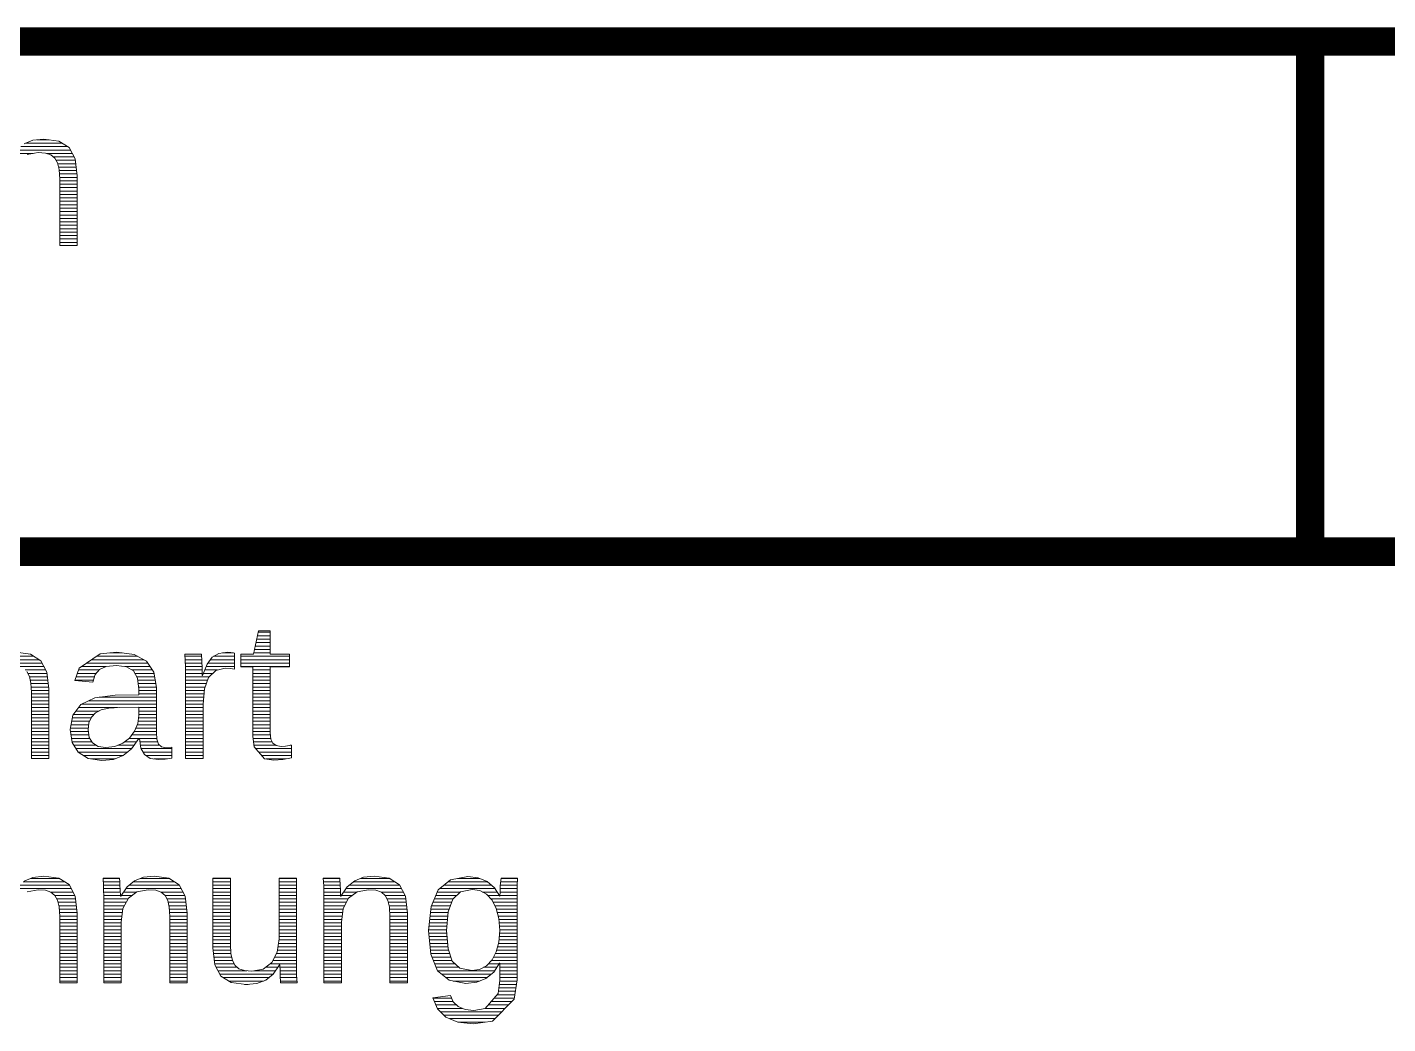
# Model space of a CAD drawing. Header units: millimetres. Extents: x 20 to 410, y 10 to 287.
# Drawn here: x 319.5 to 343.36, y 28.72 to 46.2 of the extents above; entities that cross this region are included whole.
import ezdxf

# ---------------------------------------------------------------- set-up
doc = ezdxf.new("R2010")
doc.units = ezdxf.units.MM
doc.layers.add('KANTEN', color=7, linetype='Continuous', lineweight=50)
doc.layers.add('TEXT', color=7, linetype='Continuous', lineweight=13)

msp = doc.modelspace()

# ---------------------------------------------------------------- linework, layer by layer
at = {"layer": 'KANTEN', "lineweight": 50, "const_width": 0.5}
for points in [[(229.97, 45.95), (410, 45.95)], [(342, 37), (342, 45.95)], [(229.97, 37), (410, 37)]]:
    msp.add_lwpolyline(points, dxfattribs=at)
at = {"layer": 'TEXT', "lineweight": 13}
for p, q in [((319.472, 44.166), (320.111, 44.166)), ((319.677, 44.226), (319.883, 44.226)), ((319.274, 43.986), (319.604, 43.986)), ((319.315, 44.046), (320.258, 44.046)), ((319.386, 44.106), (320.208, 44.106)), ((319.836, 43.986), (320.29, 43.986)), ((319.957, 43.926), (320.322, 43.926)), ((320.007, 43.866), (320.343, 43.866)), ((320.036, 43.806), (320.351, 43.806)), ((320.05, 43.746), (320.358, 43.746)), ((320.061, 43.686), (320.365, 43.686)), ((320.064, 43.626), (320.372, 43.626)), ((320.067, 43.566), (320.376, 43.566)), ((320.069, 43.506), (320.376, 43.506)), ((320.069, 43.446), (320.376, 43.446)), ((320.069, 43.386), (320.376, 43.386)), ((320.069, 43.326), (320.376, 43.326)), ((320.069, 43.266), (320.376, 43.266)), ((320.069, 43.206), (320.376, 43.206)), ((320.069, 43.146), (320.376, 43.146)), ((320.069, 43.086), (320.376, 43.086)), ((320.069, 43.026), (320.376, 43.026)), ((320.069, 42.966), (320.376, 42.966)), ((320.069, 42.906), (320.376, 42.906)), ((320.069, 42.846), (320.376, 42.846)), ((320.069, 42.786), (320.376, 42.786)), ((320.069, 42.726), (320.376, 42.726)), ((320.069, 42.666), (320.376, 42.666)), ((320.069, 42.606), (320.376, 42.606)), ((320.069, 42.546), (320.376, 42.546)), ((320.069, 42.486), (320.376, 42.486)), ((320.069, 42.426), (320.376, 42.426)), ((323.553, 35.586), (323.763, 35.586)), ((323.5, 35.346), (323.763, 35.346)), ((323.513, 35.406), (323.763, 35.406)), ((323.526, 35.466), (323.763, 35.466)), ((323.54, 35.526), (323.763, 35.526)), ((318.89, 35.106), (319.713, 35.106)), ((318.973, 35.166), (319.617, 35.166)), ((320.627, 35.106), (321.543, 35.106)), ((320.716, 35.166), (321.434, 35.166)), ((320.951, 35.226), (321.167, 35.226)), ((322.269, 35.166), (322.557, 35.166)), ((322.271, 35.106), (322.559, 35.106)), ((322.71, 35.106), (323.135, 35.106)), ((322.769, 35.166), (323.135, 35.166)), ((322.922, 35.226), (323.115, 35.226)), ((323.246, 35.166), (324.102, 35.166)), ((323.246, 35.106), (324.102, 35.106)), ((323.474, 35.226), (323.763, 35.226)), ((323.487, 35.286), (323.763, 35.286)), ((318.821, 35.046), (319.763, 35.046)), ((319.345, 34.986), (319.795, 34.986)), ((319.462, 34.926), (319.826, 34.926)), ((319.51, 34.866), (319.849, 34.866)), ((320.377, 34.866), (320.707, 34.866)), ((320.398, 34.926), (320.757, 34.926)), ((320.449, 34.986), (320.88, 34.986)), ((320.538, 35.046), (321.614, 35.046)), ((321.213, 34.986), (321.654, 34.986)), ((321.334, 34.926), (321.695, 34.926)), ((321.386, 34.866), (321.725, 34.866)), ((322.273, 35.046), (322.562, 35.046)), ((322.275, 34.986), (322.564, 34.986)), ((322.276, 34.926), (322.566, 34.926)), ((322.277, 34.866), (322.568, 34.866)), ((322.59, 34.866), (322.753, 34.866)), ((322.614, 34.926), (322.839, 34.926)), ((322.638, 34.986), (323.135, 34.986)), ((322.667, 35.046), (323.135, 35.046)), ((323.246, 35.046), (324.102, 35.046)), ((323.246, 34.986), (324.102, 34.986)), ((323.458, 34.926), (323.763, 34.926)), ((323.458, 34.866), (323.763, 34.866)), ((319.54, 34.806), (319.856, 34.806)), ((319.553, 34.746), (319.863, 34.746)), ((319.565, 34.686), (319.87, 34.686)), ((319.568, 34.626), (319.877, 34.626)), ((320.336, 34.746), (320.662, 34.746)), ((320.357, 34.806), (320.679, 34.806)), ((321.42, 34.806), (321.735, 34.806)), ((321.438, 34.746), (321.745, 34.746)), ((321.445, 34.686), (321.755, 34.686)), ((321.453, 34.626), (321.765, 34.626)), ((322.277, 34.806), (322.693, 34.806)), ((322.278, 34.746), (322.664, 34.746)), ((322.278, 34.686), (322.641, 34.686)), ((322.278, 34.626), (322.619, 34.626)), ((323.458, 34.806), (323.763, 34.806)), ((323.458, 34.746), (323.763, 34.746)), ((323.458, 34.686), (323.763, 34.686)), ((323.458, 34.626), (323.763, 34.626)), ((319.572, 34.566), (319.881, 34.566)), ((319.574, 34.506), (319.881, 34.506)), ((319.574, 34.446), (319.881, 34.446)), ((319.574, 34.386), (319.881, 34.386)), ((320.58, 34.386), (321.765, 34.386)), ((320.76, 34.446), (321.765, 34.446)), ((321.457, 34.566), (321.765, 34.566)), ((321.457, 34.506), (321.765, 34.506)), ((322.278, 34.566), (322.605, 34.566)), ((322.278, 34.506), (322.599, 34.506)), ((322.278, 34.446), (322.594, 34.446)), ((322.278, 34.386), (322.588, 34.386)), ((323.458, 34.566), (323.763, 34.566)), ((323.458, 34.506), (323.763, 34.506)), ((323.458, 34.446), (323.763, 34.446)), ((323.458, 34.386), (323.763, 34.386)), ((319.574, 34.326), (319.881, 34.326)), ((319.574, 34.266), (319.881, 34.266)), ((319.574, 34.206), (319.881, 34.206)), ((319.574, 34.146), (319.881, 34.146)), ((320.309, 34.146), (320.672, 34.146)), ((320.355, 34.206), (320.761, 34.206)), ((320.4, 34.266), (321.084, 34.266)), ((320.454, 34.326), (321.765, 34.326)), ((321.457, 34.266), (321.765, 34.266)), ((321.457, 34.206), (321.765, 34.206)), ((321.457, 34.146), (321.765, 34.146)), ((322.278, 34.326), (322.583, 34.326)), ((322.278, 34.266), (322.583, 34.266)), ((322.278, 34.206), (322.583, 34.206)), ((322.278, 34.146), (322.583, 34.146)), ((323.458, 34.326), (323.763, 34.326)), ((323.458, 34.266), (323.763, 34.266)), ((323.458, 34.206), (323.763, 34.206)), ((323.458, 34.146), (323.763, 34.146)), ((319.574, 34.086), (319.881, 34.086)), ((319.574, 34.026), (319.881, 34.026)), ((319.574, 33.966), (319.881, 33.966)), ((319.574, 33.906), (319.881, 33.906)), ((320.258, 33.906), (320.57, 33.906)), ((320.269, 33.966), (320.578, 33.966)), ((320.28, 34.026), (320.593, 34.026)), ((320.291, 34.086), (320.62, 34.086)), ((321.405, 33.906), (321.765, 33.906)), ((321.43, 33.966), (321.765, 33.966)), ((321.444, 34.026), (321.765, 34.026)), ((321.452, 34.086), (321.765, 34.086)), ((322.278, 34.086), (322.583, 34.086)), ((322.278, 34.026), (322.583, 34.026)), ((322.278, 33.966), (322.583, 33.966)), ((322.278, 33.906), (322.583, 33.906)), ((323.458, 34.086), (323.763, 34.086)), ((323.458, 34.026), (323.763, 34.026)), ((323.458, 33.966), (323.763, 33.966)), ((323.458, 33.906), (323.763, 33.906)), ((319.574, 33.846), (319.881, 33.846)), ((319.574, 33.786), (319.881, 33.786)), ((319.574, 33.726), (319.881, 33.726)), ((319.574, 33.666), (319.881, 33.666)), ((320.259, 33.846), (320.572, 33.846)), ((320.268, 33.786), (320.581, 33.786)), ((320.277, 33.726), (320.599, 33.726)), ((320.286, 33.666), (320.635, 33.666)), ((321.207, 33.666), (321.418, 33.666)), ((321.285, 33.726), (321.773, 33.726)), ((321.333, 33.786), (321.769, 33.786)), ((321.378, 33.846), (321.765, 33.846)), ((321.476, 33.666), (321.789, 33.666)), ((322.278, 33.846), (322.583, 33.846)), ((322.278, 33.786), (322.583, 33.786)), ((322.278, 33.726), (322.583, 33.726)), ((322.278, 33.666), (322.583, 33.666)), ((323.458, 33.846), (323.763, 33.846)), ((323.458, 33.786), (323.766, 33.786)), ((323.462, 33.726), (323.772, 33.726)), ((323.469, 33.666), (323.793, 33.666)), ((319.574, 33.606), (319.881, 33.606)), ((319.574, 33.546), (319.881, 33.546)), ((319.574, 33.486), (319.881, 33.486)), ((319.574, 33.426), (319.881, 33.426)), ((320.318, 33.606), (320.712, 33.606)), ((320.354, 33.546), (321.334, 33.546)), ((320.39, 33.486), (321.262, 33.486)), ((320.481, 33.426), (321.188, 33.426)), ((321.089, 33.606), (321.376, 33.606)), ((321.486, 33.606), (321.822, 33.606)), ((321.5, 33.546), (322.037, 33.546)), ((321.531, 33.486), (322.037, 33.486)), ((321.579, 33.426), (322.037, 33.426)), ((322.278, 33.606), (322.583, 33.606)), ((322.278, 33.546), (322.583, 33.546)), ((322.278, 33.486), (322.583, 33.486)), ((322.278, 33.426), (322.583, 33.426)), ((323.477, 33.606), (323.854, 33.606)), ((323.508, 33.546), (324.132, 33.546)), ((323.561, 33.486), (324.132, 33.486)), ((323.613, 33.426), (324.132, 33.426)), ((324.113, 33.606), (324.132, 33.606)), ((320.609, 33.366), (321.035, 33.366)), ((321.718, 33.366), (321.954, 33.366)), ((323.682, 33.366), (324.043, 33.366)), ((319.556, 31.27), (320.056, 31.27)), ((320.832, 31.27), (321.12, 31.27)), ((321.487, 31.27), (321.989, 31.27)), ((322.758, 31.27), (323.064, 31.27)), ((323.917, 31.27), (324.222, 31.27)), ((324.694, 31.27), (324.982, 31.27)), ((325.348, 31.27), (325.85, 31.27)), ((327.052, 31.27), (327.436, 31.27)), ((327.81, 31.27), (328.101, 31.27)), ((319.297, 31.09), (320.272, 31.09)), ((319.355, 31.15), (320.24, 31.15)), ((319.426, 31.21), (320.154, 31.21)), ((319.913, 31.03), (320.304, 31.03)), ((320.835, 31.21), (321.124, 31.21)), ((320.839, 31.15), (321.127, 31.15)), ((320.84, 31.09), (321.129, 31.09)), ((320.84, 31.03), (321.131, 31.03)), ((321.187, 31.03), (321.417, 31.03)), ((321.228, 31.09), (322.203, 31.09)), ((321.284, 31.15), (322.171, 31.15)), ((321.358, 31.21), (322.085, 31.21)), ((321.848, 31.03), (322.235, 31.03)), ((322.758, 31.21), (323.064, 31.21)), ((322.758, 31.15), (323.064, 31.15)), ((322.758, 31.09), (323.064, 31.09)), ((322.758, 31.03), (323.064, 31.03)), ((323.917, 31.21), (324.222, 31.21)), ((323.917, 31.15), (324.222, 31.15)), ((323.917, 31.09), (324.222, 31.09)), ((323.917, 31.03), (324.222, 31.03)), ((324.697, 31.21), (324.986, 31.21)), ((324.701, 31.15), (324.989, 31.15)), ((324.702, 31.09), (324.991, 31.09)), ((324.702, 31.03), (324.993, 31.03)), ((325.048, 31.03), (325.279, 31.03)), ((325.09, 31.09), (326.065, 31.09)), ((325.146, 31.15), (326.033, 31.15)), ((325.219, 31.21), (325.946, 31.21)), ((325.709, 31.03), (326.096, 31.03)), ((326.692, 31.03), (327.096, 31.03)), ((326.732, 31.09), (327.704, 31.09)), ((326.806, 31.15), (327.642, 31.15)), ((326.881, 31.21), (327.571, 31.21)), ((327.482, 31.03), (327.743, 31.03)), ((327.792, 31.03), (328.092, 31.03)), ((327.795, 31.09), (328.093, 31.09)), ((327.798, 31.15), (328.094, 31.15)), ((327.802, 31.21), (328.097, 31.21)), ((319.988, 30.97), (320.336, 30.97)), ((320.022, 30.91), (320.347, 30.91)), ((320.042, 30.85), (320.354, 30.85)), ((320.056, 30.79), (320.361, 30.79)), ((320.841, 30.97), (321.133, 30.97)), ((320.842, 30.91), (321.267, 30.91)), ((320.842, 30.85), (321.236, 30.85)), ((320.842, 30.79), (321.204, 30.79)), ((321.145, 30.97), (321.337, 30.97)), ((321.918, 30.97), (322.266, 30.97)), ((321.95, 30.91), (322.278, 30.91)), ((321.972, 30.85), (322.285, 30.85)), ((321.985, 30.79), (322.292, 30.79)), ((322.758, 30.97), (323.064, 30.97)), ((322.758, 30.91), (323.064, 30.91)), ((322.758, 30.85), (323.064, 30.85)), ((322.758, 30.79), (323.064, 30.79)), ((323.917, 30.97), (324.222, 30.97)), ((323.917, 30.91), (324.222, 30.91)), ((323.917, 30.85), (324.222, 30.85)), ((323.917, 30.79), (324.222, 30.79)), ((324.703, 30.97), (324.995, 30.97)), ((324.703, 30.91), (325.129, 30.91)), ((324.704, 30.85), (325.097, 30.85)), ((324.704, 30.79), (325.066, 30.79)), ((325.007, 30.97), (325.199, 30.97)), ((325.78, 30.97), (326.128, 30.97)), ((325.812, 30.91), (326.139, 30.91)), ((325.833, 30.85), (326.146, 30.85)), ((325.847, 30.79), (326.153, 30.79)), ((326.588, 30.79), (326.919, 30.79)), ((326.614, 30.85), (326.941, 30.85)), ((326.64, 30.91), (326.965, 30.91)), ((326.666, 30.97), (327.03, 30.97)), ((327.574, 30.97), (327.782, 30.97)), ((327.63, 30.91), (328.091, 30.91)), ((327.671, 30.85), (328.091, 30.85)), ((327.702, 30.79), (328.091, 30.79)), ((327.791, 30.97), (328.091, 30.97)), ((320.062, 30.73), (320.368, 30.73)), ((320.065, 30.67), (320.375, 30.67)), ((320.068, 30.61), (320.376, 30.61)), ((320.069, 30.55), (320.376, 30.55)), ((320.842, 30.73), (321.177, 30.73)), ((320.842, 30.67), (321.169, 30.67)), ((320.842, 30.61), (321.161, 30.61)), ((320.842, 30.55), (321.153, 30.55)), ((321.993, 30.73), (322.299, 30.73)), ((321.996, 30.67), (322.306, 30.67)), ((321.999, 30.61), (322.307, 30.61)), ((322, 30.55), (322.307, 30.55)), ((322.758, 30.73), (323.064, 30.73)), ((322.758, 30.67), (323.064, 30.67)), ((322.758, 30.61), (323.064, 30.61)), ((322.758, 30.55), (323.064, 30.55)), ((323.917, 30.73), (324.222, 30.73)), ((323.917, 30.67), (324.222, 30.67)), ((323.917, 30.61), (324.222, 30.61)), ((323.917, 30.55), (324.222, 30.55)), ((324.704, 30.73), (325.039, 30.73)), ((324.704, 30.67), (325.031, 30.67)), ((324.704, 30.61), (325.023, 30.61)), ((324.704, 30.55), (325.015, 30.55)), ((325.854, 30.73), (326.161, 30.73)), ((325.858, 30.67), (326.168, 30.67)), ((325.861, 30.61), (326.168, 30.61)), ((325.861, 30.55), (326.168, 30.55)), ((326.559, 30.55), (326.87, 30.55)), ((326.565, 30.61), (326.875, 30.61)), ((326.571, 30.67), (326.88, 30.67)), ((326.577, 30.73), (326.898, 30.73)), ((327.729, 30.73), (328.091, 30.73)), ((327.745, 30.67), (328.091, 30.67)), ((327.761, 30.61), (328.091, 30.61)), ((327.773, 30.55), (328.091, 30.55)), ((320.069, 30.49), (320.376, 30.49)), ((320.069, 30.43), (320.376, 30.43)), ((320.069, 30.37), (320.376, 30.37)), ((320.069, 30.31), (320.376, 30.31)), ((320.842, 30.49), (321.147, 30.49)), ((320.842, 30.43), (321.147, 30.43)), ((320.842, 30.37), (321.147, 30.37)), ((320.842, 30.31), (321.147, 30.31)), ((322, 30.49), (322.307, 30.49)), ((322, 30.43), (322.307, 30.43)), ((322, 30.37), (322.307, 30.37)), ((322, 30.31), (322.307, 30.31)), ((322.758, 30.49), (323.064, 30.49)), ((322.758, 30.43), (323.064, 30.43)), ((322.758, 30.37), (323.064, 30.37)), ((322.758, 30.31), (323.064, 30.31)), ((323.917, 30.49), (324.222, 30.49)), ((323.917, 30.43), (324.222, 30.43)), ((323.917, 30.37), (324.222, 30.37)), ((323.917, 30.31), (324.222, 30.31)), ((324.704, 30.49), (325.009, 30.49)), ((324.704, 30.43), (325.009, 30.43)), ((324.704, 30.37), (325.009, 30.37)), ((324.704, 30.31), (325.009, 30.31)), ((325.861, 30.49), (326.168, 30.49)), ((325.861, 30.43), (326.168, 30.43)), ((325.861, 30.37), (326.168, 30.37)), ((325.861, 30.31), (326.168, 30.31)), ((326.541, 30.37), (326.856, 30.37)), ((326.544, 30.31), (326.858, 30.31)), ((326.547, 30.43), (326.861, 30.43)), ((326.553, 30.49), (326.866, 30.49)), ((327.778, 30.49), (328.091, 30.49)), ((327.782, 30.43), (328.091, 30.43)), ((327.784, 30.31), (328.091, 30.31)), ((327.786, 30.37), (328.091, 30.37)), ((320.069, 30.25), (320.376, 30.25)), ((320.069, 30.19), (320.376, 30.19)), ((320.069, 30.13), (320.376, 30.13)), ((320.069, 30.07), (320.376, 30.07)), ((320.842, 30.25), (321.147, 30.25)), ((320.842, 30.19), (321.147, 30.19)), ((320.842, 30.13), (321.147, 30.13)), ((320.842, 30.07), (321.147, 30.07)), ((322, 30.25), (322.307, 30.25)), ((322, 30.19), (322.307, 30.19)), ((322, 30.13), (322.307, 30.13)), ((322, 30.07), (322.307, 30.07)), ((322.758, 30.25), (323.064, 30.25)), ((322.758, 30.19), (323.064, 30.19)), ((322.758, 30.13), (323.064, 30.13)), ((322.758, 30.07), (323.066, 30.07)), ((323.898, 30.07), (324.222, 30.07)), ((323.906, 30.13), (324.222, 30.13)), ((323.914, 30.19), (324.222, 30.19)), ((323.917, 30.25), (324.222, 30.25)), ((324.704, 30.25), (325.009, 30.25)), ((324.704, 30.19), (325.009, 30.19)), ((324.704, 30.13), (325.009, 30.13)), ((324.704, 30.07), (325.009, 30.07)), ((325.861, 30.25), (326.168, 30.25)), ((325.861, 30.19), (326.168, 30.19)), ((325.861, 30.13), (326.168, 30.13)), ((325.861, 30.07), (326.168, 30.07)), ((326.549, 30.25), (326.863, 30.25)), ((326.555, 30.19), (326.868, 30.19)), ((326.561, 30.13), (326.872, 30.13)), ((326.567, 30.07), (326.877, 30.07)), ((327.75, 30.07), (328.091, 30.07)), ((327.766, 30.13), (328.091, 30.13)), ((327.775, 30.19), (328.091, 30.19)), ((327.779, 30.25), (328.091, 30.25)), ((320.069, 30.01), (320.376, 30.01)), ((320.069, 29.95), (320.376, 29.95)), ((320.069, 29.89), (320.376, 29.89)), ((320.069, 29.83), (320.376, 29.83)), ((320.842, 30.01), (321.147, 30.01)), ((320.842, 29.95), (321.147, 29.95)), ((320.842, 29.89), (321.147, 29.89)), ((320.842, 29.83), (321.147, 29.83)), ((322, 30.01), (322.307, 30.01)), ((322, 29.95), (322.307, 29.95)), ((322, 29.89), (322.307, 29.89)), ((322, 29.83), (322.307, 29.83)), ((322.763, 30.01), (323.07, 30.01)), ((322.77, 29.95), (323.073, 29.95)), ((322.777, 29.89), (323.087, 29.89)), ((322.784, 29.83), (323.1, 29.83)), ((323.809, 29.83), (324.222, 29.83)), ((323.841, 29.89), (324.222, 29.89)), ((323.873, 29.95), (324.222, 29.95)), ((323.89, 30.01), (324.222, 30.01)), ((324.704, 30.01), (325.009, 30.01)), ((324.704, 29.95), (325.009, 29.95)), ((324.704, 29.89), (325.009, 29.89)), ((324.704, 29.83), (325.009, 29.83)), ((325.861, 30.01), (326.168, 30.01)), ((325.861, 29.95), (326.168, 29.95)), ((325.861, 29.89), (326.168, 29.89)), ((325.861, 29.83), (326.168, 29.83)), ((326.572, 30.01), (326.888, 30.01)), ((326.578, 29.95), (326.909, 29.95)), ((326.599, 29.89), (326.929, 29.89)), ((326.624, 29.83), (326.95, 29.83)), ((327.642, 29.83), (328.091, 29.83)), ((327.679, 29.89), (328.091, 29.89)), ((327.71, 29.95), (328.091, 29.95)), ((327.734, 30.01), (328.091, 30.01)), ((320.069, 29.77), (320.376, 29.77)), ((320.069, 29.71), (320.376, 29.71)), ((320.069, 29.65), (320.376, 29.65)), ((320.842, 29.77), (321.147, 29.77)), ((320.842, 29.71), (321.147, 29.71)), ((320.842, 29.65), (321.147, 29.65)), ((322, 29.77), (322.307, 29.77)), ((322, 29.71), (322.307, 29.71)), ((322, 29.65), (322.307, 29.65)), ((322.791, 29.77), (323.132, 29.77)), ((322.816, 29.71), (323.186, 29.71)), ((322.848, 29.65), (323.349, 29.65)), ((323.482, 29.65), (323.853, 29.65)), ((323.679, 29.71), (323.895, 29.71)), ((323.759, 29.77), (324.223, 29.77)), ((323.932, 29.71), (324.224, 29.71)), ((323.933, 29.65), (324.224, 29.65)), ((324.704, 29.77), (325.009, 29.77)), ((324.704, 29.71), (325.009, 29.71)), ((324.704, 29.65), (325.009, 29.65)), ((325.861, 29.77), (326.168, 29.77)), ((325.861, 29.71), (326.168, 29.71)), ((325.861, 29.65), (326.168, 29.65)), ((326.649, 29.77), (327.006, 29.77)), ((326.673, 29.71), (327.073, 29.71)), ((326.699, 29.65), (327.697, 29.65)), ((327.502, 29.71), (327.737, 29.71)), ((327.585, 29.77), (327.777, 29.77)), ((327.787, 29.77), (328.091, 29.77)), ((327.787, 29.71), (328.091, 29.71)), ((327.787, 29.65), (328.091, 29.65)), ((320.069, 29.59), (320.376, 29.59)), ((320.069, 29.53), (320.376, 29.53)), ((320.069, 29.47), (320.376, 29.47)), ((320.842, 29.59), (321.147, 29.59)), ((320.842, 29.53), (321.147, 29.53)), ((320.842, 29.47), (321.147, 29.47)), ((322, 29.59), (322.307, 29.59)), ((322, 29.53), (322.307, 29.53)), ((322, 29.47), (322.307, 29.47)), ((322.879, 29.59), (323.81, 29.59)), ((322.94, 29.53), (323.737, 29.53)), ((323.036, 29.47), (323.643, 29.47)), ((323.313, 29.41), (323.374, 29.41)), ((323.936, 29.59), (324.225, 29.59)), ((323.939, 29.53), (324.227, 29.53)), ((323.942, 29.47), (324.231, 29.47)), ((324.704, 29.59), (325.009, 29.59)), ((324.704, 29.53), (325.009, 29.53)), ((324.704, 29.47), (325.009, 29.47)), ((325.861, 29.59), (326.168, 29.59)), ((325.861, 29.53), (326.168, 29.53)), ((325.861, 29.47), (326.168, 29.47)), ((326.771, 29.59), (327.637, 29.59)), ((326.844, 29.53), (327.564, 29.53)), ((326.968, 29.47), (327.434, 29.47)), ((327.778, 29.41), (328.079, 29.41)), ((327.785, 29.47), (328.087, 29.47)), ((327.787, 29.59), (328.091, 29.59)), ((327.787, 29.53), (328.091, 29.53)), ((326.617, 29.17), (326.943, 29.17)), ((327.688, 29.17), (328.045, 29.17)), ((327.74, 29.23), (328.053, 29.23)), ((327.763, 29.29), (328.062, 29.29)), ((327.771, 29.35), (328.07, 29.35)), ((326.642, 29.11), (326.969, 29.11)), ((326.668, 29.05), (327.027, 29.05)), ((326.694, 28.99), (327.13, 28.99)), ((326.75, 28.93), (327.819, 28.93)), ((327.535, 28.99), (327.879, 28.99)), ((327.586, 29.05), (327.939, 29.05)), ((327.637, 29.11), (327.998, 29.11)), ((326.811, 28.87), (327.76, 28.87)), ((326.91, 28.81), (327.7, 28.81)), ((327.052, 28.75), (327.531, 28.75))]:
    msp.add_line(p, q, dxfattribs=at)
for points in [[(319.444, 44.154), (319.601, 44.217), (319.794, 44.238), (320.053, 44.201), (320.234, 44.09), (320.34, 43.891), (320.376, 43.592), (320.376, 42.37), (320.069, 42.37), (320.069, 43.533), (320.06, 43.702), (320.033, 43.82), (319.986, 43.902), (319.916, 43.959), (319.819, 43.992), (319.691, 44.002), (319.497, 43.965)], [(319.299, 35.238), (319.56, 35.201), (319.741, 35.088), (319.846, 34.889), (319.881, 34.592), (319.881, 33.37), (319.574, 33.37), (319.574, 34.533), (319.574, 34.533), (319.565, 34.694), (319.538, 34.814), (319.492, 34.9)], [(319.444, 31.224), (319.601, 31.287), (319.794, 31.308), (320.053, 31.271), (320.234, 31.16), (320.34, 30.961), (320.376, 30.662), (320.376, 29.44), (320.069, 29.44), (320.069, 30.603), (320.06, 30.772), (320.033, 30.89), (319.986, 30.972), (319.916, 31.029), (319.819, 31.062), (319.691, 31.072), (319.497, 31.035)]]:
    msp.add_lwpolyline(points, dxfattribs=at)
for points in [[(324.132, 33.384), (323.98, 33.353), (323.824, 33.343), (323.664, 33.369), (323.481, 33.577), (323.458, 33.758), (323.458, 34.982), (323.246, 34.982), (323.246, 35.204), (323.469, 35.204), (323.559, 35.615), (323.763, 35.615), (323.763, 35.204), (324.102, 35.204), (324.102, 34.982), (323.763, 34.982), (323.763, 33.825), (323.773, 33.712), (323.805, 33.639), (323.865, 33.599), (323.956, 33.585), (324.03, 33.591), (324.132, 33.609), (324.132, 33.384)], [(320.566, 33.372), (320.392, 33.482), (320.288, 33.655), (320.253, 33.882), (320.3, 34.134), (320.441, 34.319), (320.686, 34.436), (321.045, 34.482), (321.457, 34.489), (321.457, 34.589), (321.434, 34.781), (321.362, 34.909), (321.24, 34.982), (321.064, 35.006), (320.887, 34.989), (320.766, 34.936), (320.691, 34.846), (320.653, 34.714), (320.335, 34.743), (320.41, 34.96), (320.778, 35.208), (321.07, 35.238), (321.374, 35.199), (321.591, 35.08), (321.722, 34.886), (321.765, 34.621), (321.765, 33.831), (321.774, 33.712), (321.801, 33.627), (321.853, 33.575), (321.937, 33.558), (321.984, 33.561), (322.037, 33.57), (322.037, 33.38), (321.92, 33.36), (321.801, 33.353), (321.655, 33.375), (321.554, 33.442), (321.494, 33.556), (321.467, 33.721), (321.457, 33.721), (321.331, 33.541), (321.185, 33.423), (321.013, 33.358), (320.808, 33.336), (320.566, 33.372)], [(322.278, 33.37), (322.278, 34.777), (322.275, 34.981), (322.267, 35.204), (322.555, 35.204), (322.566, 34.955), (322.569, 34.83), (322.576, 34.83), (322.654, 35.028), (322.744, 35.152), (322.858, 35.217), (323.012, 35.238), (323.073, 35.234), (323.135, 35.222), (323.135, 34.942), (323.064, 34.954), (322.973, 34.959), (322.805, 34.918), (322.682, 34.795), (322.608, 34.596), (322.583, 34.326), (322.583, 33.37), (322.278, 33.37)], [(321.036, 33.584), (321.176, 33.641), (321.293, 33.732), (321.382, 33.851), (321.438, 33.986), (321.457, 34.125), (321.457, 34.275), (321.123, 34.268), (320.934, 34.256), (320.797, 34.224), (320.699, 34.173), (320.626, 34.099), (320.582, 34.001), (320.567, 33.877), (320.587, 33.744), (320.647, 33.646), (320.745, 33.585), (320.877, 33.565), (321.036, 33.584)], [(322, 30.603), (321.991, 30.764), (321.964, 30.884), (321.918, 30.97), (321.85, 31.029), (321.754, 31.062), (321.621, 31.072), (321.424, 31.035), (321.274, 30.922), (321.178, 30.742), (321.147, 30.503), (321.147, 29.44), (320.842, 29.44), (320.842, 30.883), (320.839, 31.141), (320.832, 31.274), (321.12, 31.274), (321.121, 31.259), (321.123, 31.229), (321.125, 31.189), (321.127, 31.143), (321.13, 31.073), (321.133, 30.961), (321.139, 30.961), (321.252, 31.123), (321.382, 31.229), (321.537, 31.289), (321.725, 31.308), (321.986, 31.271), (322.167, 31.158), (322.272, 30.959), (322.307, 30.662), (322.307, 29.44), (322, 29.44), (322, 30.603)], [(323.064, 30.112), (323.073, 29.95), (323.1, 29.83), (323.146, 29.744), (323.213, 29.686), (323.31, 29.653), (323.442, 29.642), (323.639, 29.68), (323.789, 29.793), (323.885, 29.973), (323.917, 30.211), (323.917, 31.274), (324.222, 31.274), (324.222, 29.832), (324.225, 29.573), (324.232, 29.44), (323.944, 29.44), (323.942, 29.456), (323.941, 29.486), (323.939, 29.526), (323.936, 29.571), (323.934, 29.641), (323.93, 29.754), (323.926, 29.754), (323.812, 29.591), (323.682, 29.484), (323.527, 29.425), (323.339, 29.406), (323.077, 29.443), (322.897, 29.556), (322.792, 29.755), (322.758, 30.052), (322.758, 31.274), (323.064, 31.274), (323.064, 30.112)], [(325.861, 30.603), (325.852, 30.764), (325.826, 30.884), (325.78, 30.97), (325.712, 31.029), (325.616, 31.062), (325.483, 31.072), (325.286, 31.035), (325.135, 30.922), (325.04, 30.742), (325.009, 30.503), (325.009, 29.44), (324.704, 29.44), (324.704, 30.883), (324.701, 31.141), (324.693, 31.274), (324.981, 31.274), (324.983, 31.259), (324.985, 31.229), (324.987, 31.189), (324.989, 31.143), (324.992, 31.073), (324.995, 30.961), (325, 30.961), (325.113, 31.123), (325.243, 31.229), (325.398, 31.289), (325.587, 31.308), (325.848, 31.271), (326.028, 31.158), (326.133, 30.959), (326.168, 30.662), (326.168, 29.44), (325.861, 29.44), (325.861, 30.603)], [(327.053, 28.749), (326.844, 28.837), (326.698, 28.98), (326.615, 29.172), (326.923, 29.216), (326.971, 29.104), (327.057, 29.021), (327.178, 28.969), (327.331, 28.952), (327.531, 28.985), (327.759, 29.252), (327.787, 29.486), (327.787, 29.781), (327.784, 29.781), (327.681, 29.626), (327.546, 29.515), (327.383, 29.449), (327.194, 29.426), (326.901, 29.482), (326.698, 29.65), (326.579, 29.938), (326.54, 30.354), (326.582, 30.776), (326.71, 31.071), (326.925, 31.245), (327.228, 31.303), (327.41, 31.281), (327.566, 31.214), (327.693, 31.106), (327.787, 30.961), (327.791, 30.961), (327.792, 31.03), (327.797, 31.137), (327.804, 31.234), (327.811, 31.274), (328.101, 31.274), (328.093, 31.134), (328.091, 30.895), (328.091, 29.493), (328.043, 29.154), (327.659, 28.768), (327.323, 28.72), (327.053, 28.749)], [(327.772, 30.565), (327.726, 30.743), (327.653, 30.886), (327.554, 30.991), (327.436, 31.055), (327.302, 31.076), (327.1, 31.034), (326.962, 30.906), (326.881, 30.685), (326.855, 30.357), (326.88, 30.034), (326.955, 29.817), (327.09, 29.693), (327.297, 29.652), (327.433, 29.673), (327.553, 29.737), (327.652, 29.84), (327.726, 29.98), (327.772, 30.154), (327.787, 30.357), (327.772, 30.565)]]:
    msp.add_lwpolyline(points, close=True, dxfattribs=at)

doc.saveas('drawing.dxf')
